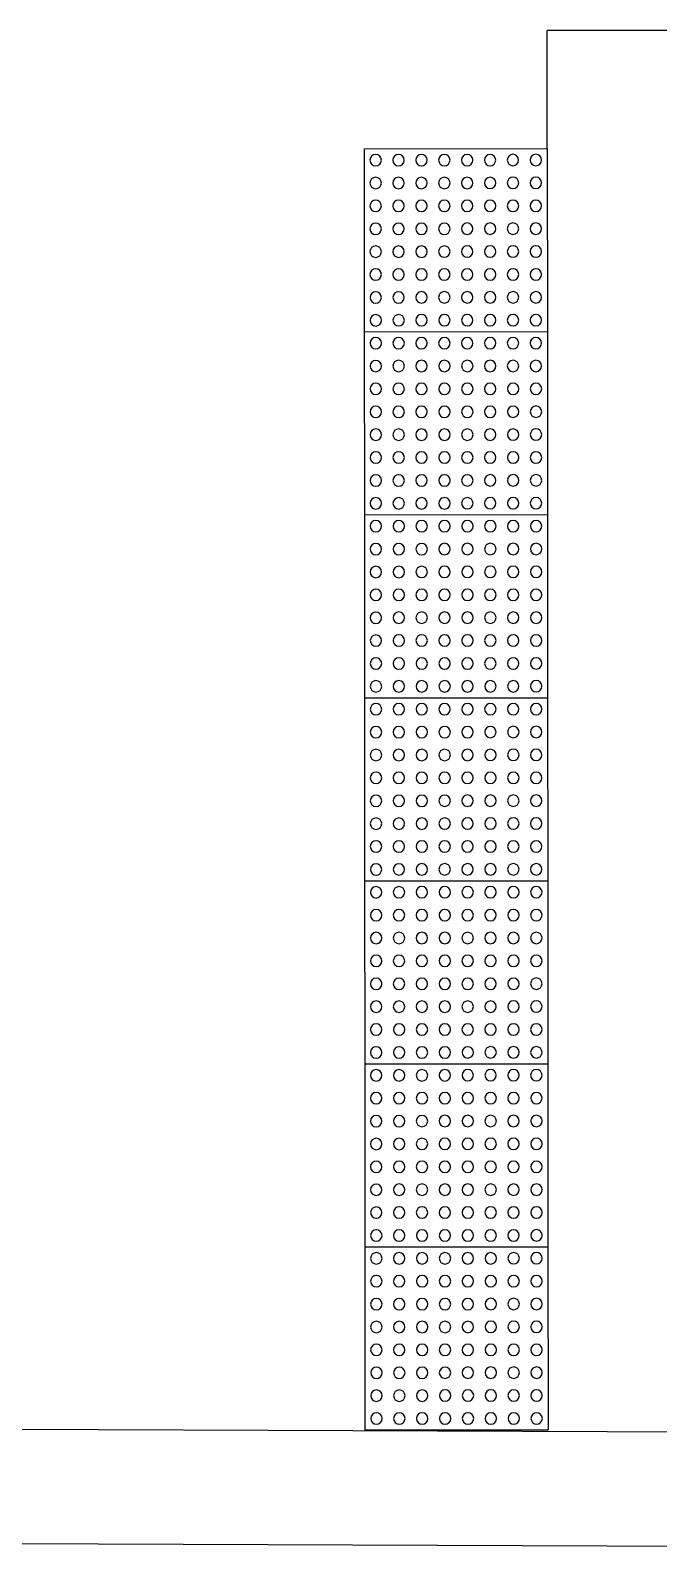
# Model space of a CAD drawing. Extents: x 26 to 324, y 73 to 188.
# Drawn here: x 180.239 to 181.611, y 161.957 to 165.279 of the extents above; entities that cross this region are included whole.
import ezdxf

# ---------------------------------------------------------------- set-up
doc = ezdxf.new("R2010")
doc.units = 0
doc.header["$LTSCALE"] = 0.01
doc.header["$MEASUREMENT"] = 0
doc.layers.get('0').update_dxf_attribs({"linetype": 'CONTINUOUS'})
for name, color, linetype in [('AR-PIS', 1, 'CONTINUOUS'), ('BANC', 2, 'CONTINUOUS'), ('TEXTO-ENDEREÇO', 2, 'CONTINUOUS')]:
    doc.layers.add(name, color=color, linetype=linetype)

# ---------------------------------------------------------------- blocks, each defined once
blk = doc.blocks.new('piso podotactil')
for p, q in [((1, 1.4), (1, 1)), ((1.4, 1.4), (1, 1.4)), ((1.4, 1.4), (1.4, 1)), ((1.4, 1), (1, 1))]:
    blk.add_line(p, q)
for centre in [(1.025, 1.375), (1.075, 1.375), (1.125, 1.375), (1.175, 1.375), (1.225, 1.375), (1.275, 1.375), (1.325, 1.375), (1.375, 1.375), (1.025, 1.325), (1.075, 1.325), (1.125, 1.325), (1.175, 1.325), (1.225, 1.325), (1.275, 1.325), (1.325, 1.325), (1.375, 1.325), (1.025, 1.275), (1.075, 1.275), (1.125, 1.275), (1.175, 1.275), (1.225, 1.275), (1.275, 1.275), (1.325, 1.275), (1.375, 1.275), (1.025, 1.225), (1.075, 1.225), (1.125, 1.225), (1.175, 1.225), (1.225, 1.225), (1.275, 1.225), (1.325, 1.225), (1.375, 1.225), (1.025, 1.175), (1.075, 1.175), (1.125, 1.175), (1.175, 1.175), (1.225, 1.175), (1.275, 1.175), (1.325, 1.175), (1.375, 1.175), (1.025, 1.125), (1.075, 1.125), (1.125, 1.125), (1.175, 1.125), (1.225, 1.125), (1.275, 1.125), (1.325, 1.125), (1.375, 1.125), (1.025, 1.075), (1.075, 1.075), (1.125, 1.075), (1.175, 1.075), (1.225, 1.075), (1.275, 1.075), (1.325, 1.075), (1.375, 1.075), (1.025, 1.025), (1.075, 1.025), (1.125, 1.025), (1.175, 1.025), (1.225, 1.025), (1.275, 1.025), (1.325, 1.025), (1.375, 1.025)]:
    blk.add_circle(centre, 0.0125)

msp = doc.modelspace()

# ---------------------------------------------------------------- linework, layer by layer
at = {"layer": 'AR-PIS'}
for p in [(181.3681, 165.0206), (183.8811, 165.2779)]:
    msp.add_line(p, (181.368, 165.2789), dxfattribs=at)
at = {"layer": 'BANC'}
msp.add_line((183.72, 161.9568), (180.2016, 161.9718), dxfattribs=at)
at = {"layer": 'TEXTO-ENDEREÇO'}
msp.add_line((183.7211, 162.2068), (180.2027, 162.2218), dxfattribs=at)

# ---------------------------------------------------------------- block references
at = {"layer": 'AR-PIS', "xscale": -1, "rotation": 0.03587340073852197}
for p in [(182.369, 163.6213), (182.3692, 163.2213), (182.3695, 162.8213), (182.3697, 162.4213), (182.37, 162.0213), (182.3702, 161.6213), (182.3705, 161.2213)]:
    msp.add_blockref('piso podotactil', p, dxfattribs=at)

doc.saveas('drawing.dxf')
